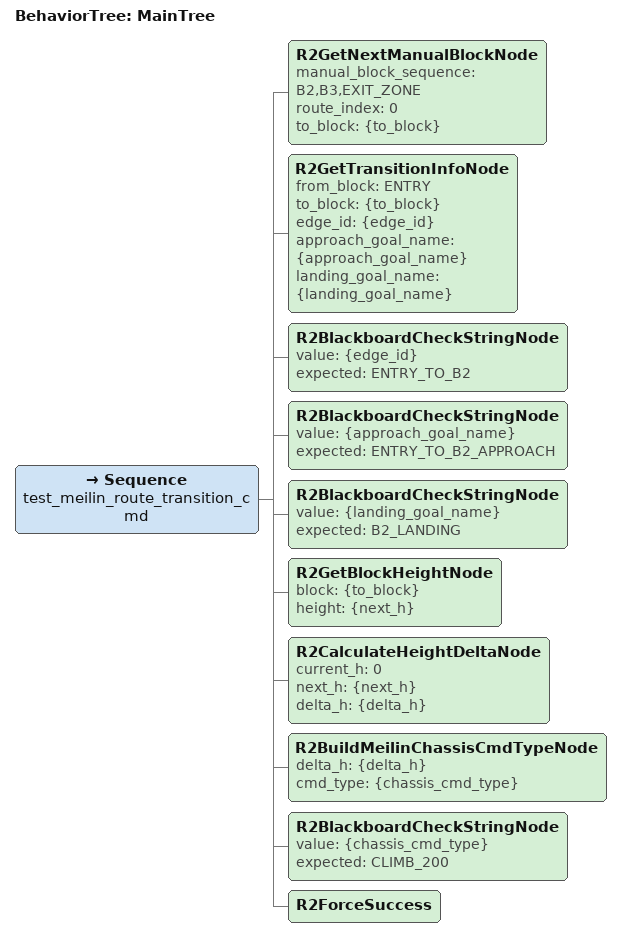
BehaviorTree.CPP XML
<root BTCPP_format="4" main_tree_to_execute="MainTree">
  <BehaviorTree ID="MainTree">
    <Sequence name="test_meilin_route_transition_cmd">

      <R2GetNextManualBlockNode
        manual_block_sequence="B2,B3,EXIT_ZONE"
        route_index="0"
        to_block="{to_block}" />

      <R2GetTransitionInfoNode
        from_block="ENTRY"
        to_block="{to_block}"
        edge_id="{edge_id}"
        approach_goal_name="{approach_goal_name}"
        landing_goal_name="{landing_goal_name}" />

      <R2BlackboardCheckStringNode
        value="{edge_id}"
        expected="ENTRY_TO_B2" />

      <R2BlackboardCheckStringNode
        value="{approach_goal_name}"
        expected="ENTRY_TO_B2_APPROACH" />

      <R2BlackboardCheckStringNode
        value="{landing_goal_name}"
        expected="B2_LANDING" />

      <R2GetBlockHeightNode
        block="{to_block}"
        height="{next_h}" />

      <R2CalculateHeightDeltaNode
        current_h="0"
        next_h="{next_h}"
        delta_h="{delta_h}" />

      <R2BuildMeilinChassisCmdTypeNode
        delta_h="{delta_h}"
        cmd_type="{chassis_cmd_type}" />

      <R2BlackboardCheckStringNode
        value="{chassis_cmd_type}"
        expected="CLIMB_200" />

      <R2ForceSuccess />

    </Sequence>
  </BehaviorTree>
</root>
